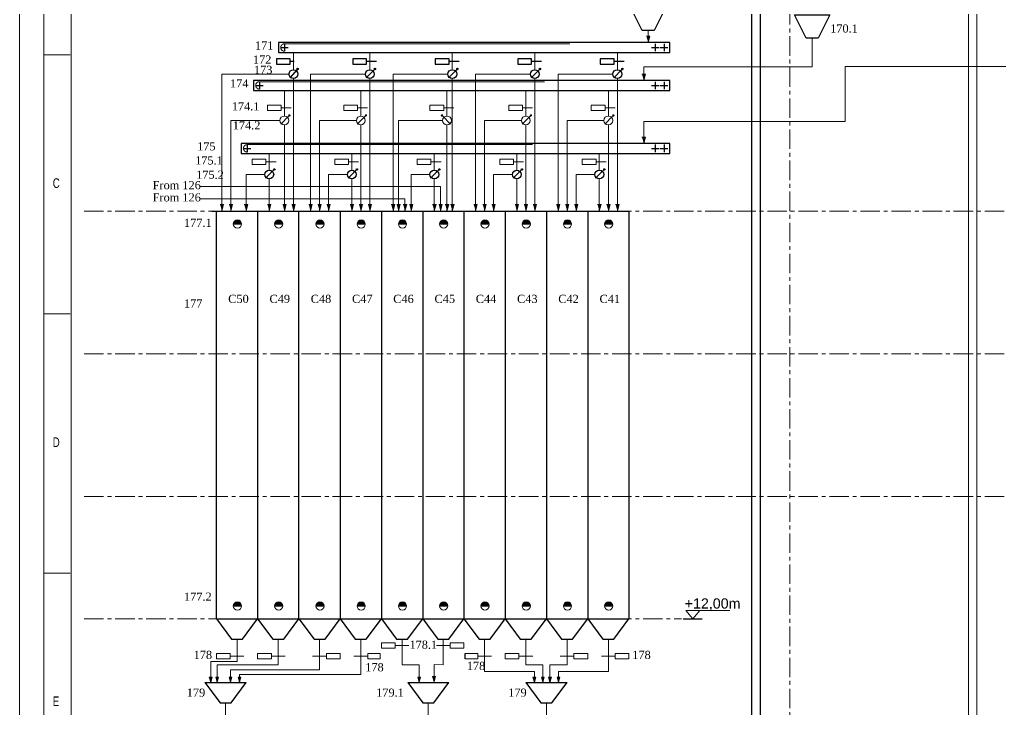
# Model space of a CAD drawing. Header units: millimetres. Extents: x 6561 to 120951, y 30990 to 83596.
# Drawn here: x 6561 to 30630, y 56728 to 73644 of the extents above; entities that cross this region are included whole.
import ezdxf

# ---------------------------------------------------------------- set-up
doc = ezdxf.new("R2010")
doc.units = ezdxf.units.MM
for name, pattern in [('AXES', [50.8, 31.75, -6.35, 6.35, -6.35]), ('CENTER', [10.16, 6.35, -1.27, 1.27, -1.27]), ('DASHED', [15, 7, -8])]:
    doc.linetypes.add(name, pattern=pattern)
for name, color, linetype, lineweight in [('Axe', 1, 'AXES', 9), ('DESSIN', 7, 'Continuous', 25), ('DET', 2, 'DASHED', 20), ('Liaison', 1, 'Continuous', 20), ('Manitension', 5, 'Continuous', 20), ('Niveau', 5, 'Continuous', 20), ('PER', 1, 'Continuous', 20)]:
    doc.layers.add(name, color=color, linetype=linetype, lineweight=lineweight)
doc.layers.add('COTAS', color=4, linetype='Continuous')
doc.styles.add('SLDTEXTSTYLE0', font='TXT', dxfattribs={"width": 0.75})
doc.styles.get("Standard").update_dxf_attribs({"font": 'arial.ttf'})

# ---------------------------------------------------------------- blocks, each defined once
blk = doc.blocks.new('Diagramme')
at = {"color": 1, "linetype": 'Continuous', "lineweight": 18}
for p, q in [((-131031, 0), (-131031, 60259)), ((-129578, 1456), (-129578, 58804))]:
    blk.add_line(p, q, dxfattribs=at)
at = {"linetype": 'Continuous', "lineweight": 18}
blk.add_line((-130346, 692), (-130346, 59582), dxfattribs=at)
at = {"color": 5, "linetype": 'Continuous', "lineweight": 15}
for p, q in [((-130341, 47871), (-129614, 47871)), ((-129614, 40592), (-130341, 40592)), ((-130341, 33313), (-129614, 33313))]:
    blk.add_line(p, q, dxfattribs=at)
at = {"color": 5, "linetype": 'Continuous', "lineweight": 15, "char_height": 270, "attachment_point": 1, "style": 'SLDTEXTSTYLE0'}
for s, insert in [('C', (-130099, 44402)), ('D', (-130099, 37123)), ('E', (-130099, 29844))]:
    blk.add_mtext(s, dxfattribs=dict(at, insert=insert))

msp = doc.modelspace()

# ---------------------------------------------------------------- hatches: boundary and pattern name
at = {"layer": 'Liaison', "linetype": 'Continuous'}
h = msp.add_hatch(color=256, dxfattribs=at)
h.paths.add_polyline_path([(21986, 73238), (22028, 73238), (21986, 73082)])
h.paths.add_polyline_path([(21944, 73238), (21986, 73238), (21986, 73082)])
h = msp.add_hatch(color=256, dxfattribs=at)
h.paths.add_polyline_path([(21877, 72309), (21919, 72309), (21877, 72152)])
h.paths.add_polyline_path([(21835, 72309), (21877, 72309), (21877, 72152)])
h = msp.add_hatch(color=256, dxfattribs=at)
h.paths.add_polyline_path([(21877, 70765), (21919, 70765), (21877, 70608)])
h.paths.add_polyline_path([(21835, 70765), (21877, 70765), (21877, 70608)])
h = msp.add_hatch(color=5, dxfattribs=at)
h.paths.add_polyline_path([(12118, 69107), (12160, 69107), (12118, 68950)])
h.paths.add_polyline_path([(12076, 69107), (12118, 69107), (12118, 68950)])
h = msp.add_hatch(color=5, dxfattribs=at)
h.paths.add_polyline_path([(12688, 69107), (12730, 69107), (12688, 68950)])
h.paths.add_polyline_path([(12646, 69107), (12688, 69107), (12688, 68950)])
h = msp.add_hatch(color=5, dxfattribs=at)
h.paths.add_polyline_path([(14143, 69107), (14185, 69107), (14143, 68950)])
h.paths.add_polyline_path([(14101, 69107), (14143, 69107), (14143, 68950)])
h = msp.add_hatch(color=5, dxfattribs=at)
h.paths.add_polyline_path([(14713, 69107), (14755, 69107), (14713, 68950)])
h.paths.add_polyline_path([(14671, 69107), (14713, 69107), (14713, 68950)])
h = msp.add_hatch(color=256, dxfattribs=at)
h.paths.add_polyline_path([(16018, 69107), (16060, 69107), (16018, 68950)])
h.paths.add_polyline_path([(15976, 69107), (16018, 69107), (16018, 68950)])
h = msp.add_hatch(color=256, dxfattribs=at)
h.paths.add_polyline_path([(16888, 69107), (16930, 69107), (16888, 68950)])
h.paths.add_polyline_path([(16846, 69107), (16888, 69107), (16888, 68950)])
h = msp.add_hatch(color=256, dxfattribs=at)
h.paths.add_polyline_path([(16732, 57531), (16767, 57531), (16732, 57400)])
h.paths.add_polyline_path([(16732, 57400), (16697, 57531), (16732, 57531)])
h = msp.add_hatch(color=256, dxfattribs=at)
h.paths.add_polyline_path([(11250, 57519), (11215, 57519), (11250, 57389)])
h.paths.add_polyline_path([(11250, 57389), (11285, 57519), (11250, 57519)])
h = msp.add_hatch(color=256, dxfattribs=at)
h.paths.add_polyline_path([(11411, 57519), (11376, 57519), (11411, 57389)])
h.paths.add_polyline_path([(11411, 57389), (11446, 57519), (11411, 57519)])
h = msp.add_hatch(color=256, dxfattribs=at)
h.paths.add_polyline_path([(11735, 57519), (11770, 57519), (11735, 57389)])
h.paths.add_polyline_path([(11735, 57389), (11701, 57519), (11735, 57519)])
h = msp.add_hatch(color=256, dxfattribs=at)
h.paths.add_polyline_path([(11956, 57519), (11991, 57519), (11956, 57389)])
h.paths.add_polyline_path([(11956, 57389), (11921, 57519), (11956, 57519)])
h = msp.add_hatch(color=256, dxfattribs=at)
h.paths.add_polyline_path([(16366, 57519), (16331, 57519), (16366, 57389)])
h.paths.add_polyline_path([(16366, 57389), (16401, 57519), (16366, 57519)])
h = msp.add_hatch(color=256, dxfattribs=at)
h.paths.add_polyline_path([(19194, 57519), (19159, 57519), (19194, 57389)])
h.paths.add_polyline_path([(19194, 57389), (19229, 57519), (19194, 57519)])
h = msp.add_hatch(color=256, dxfattribs=at)
h.paths.add_polyline_path([(19404, 57519), (19369, 57519), (19404, 57389)])
h.paths.add_polyline_path([(19404, 57389), (19438, 57519), (19404, 57519)])
h = msp.add_hatch(color=256, dxfattribs=at)
h.paths.add_polyline_path([(19577, 57519), (19612, 57519), (19577, 57389)])
h.paths.add_polyline_path([(19577, 57389), (19542, 57519), (19577, 57519)])
h = msp.add_hatch(color=256, dxfattribs=at)
h.paths.add_polyline_path([(19787, 57519), (19822, 57519), (19787, 57389)])
h.paths.add_polyline_path([(19787, 57389), (19752, 57519), (19787, 57519)])
at = {"layer": 'Niveau', "linetype": 'Continuous'}
h = msp.add_hatch(color=256, dxfattribs=at)
h.paths.add_polyline_path([(12007, 68645), (11806, 68645, 0.033445), (11805, 68631), (12008, 68631, 0.033445)])
h.paths.add_polyline_path([(12004, 68658), (11809, 68658, 0.034067), (11806, 68645), (12007, 68645, 0.034067)])
h.paths.add_polyline_path([(11999, 68672), (11814, 68672, 0.035407), (11809, 68658), (12004, 68658, 0.035407)])
h.paths.add_polyline_path([(11992, 68685), (11821, 68685, 0.037777), (11814, 68672), (11999, 68672, 0.037777)])
h.paths.add_polyline_path([(11982, 68699), (11831, 68699, 0.041823), (11821, 68685), (11992, 68685, 0.041823)])
h.paths.add_polyline_path([(11967, 68712), (11846, 68712, 0.049433), (11831, 68699), (11982, 68699, 0.049433)])
h.paths.add_polyline_path([(11943, 68726), (11870, 68726, 0.069209), (11846, 68712), (11967, 68712, 0.069209)])
h.paths.add_polyline_path([(11907, 68732, 0.092025), (11870, 68726), (11943, 68726, 0.092025)])
h = msp.add_hatch(color=256, dxfattribs=at)
h.paths.add_polyline_path([(13019, 68645), (12819, 68645, 0.033445), (12818, 68631), (13020, 68631, 0.033445)])
h.paths.add_polyline_path([(13017, 68658), (12821, 68658, 0.034067), (12819, 68645), (13019, 68645, 0.034067)])
h.paths.add_polyline_path([(13012, 68672), (12826, 68672, 0.035407), (12821, 68658), (13017, 68658, 0.035407)])
h.paths.add_polyline_path([(13005, 68685), (12833, 68685, 0.037777), (12826, 68672), (13012, 68672, 0.037777)])
h.paths.add_polyline_path([(12994, 68699), (12844, 68699, 0.041823), (12833, 68685), (13005, 68685, 0.041823)])
h.paths.add_polyline_path([(12980, 68712), (12858, 68712, 0.049433), (12844, 68699), (12994, 68699, 0.049433)])
h.paths.add_polyline_path([(12955, 68726), (12883, 68726, 0.069209), (12858, 68712), (12980, 68712, 0.069209)])
h.paths.add_polyline_path([(12919, 68732, 0.092025), (12883, 68726), (12955, 68726, 0.092025)])
h = msp.add_hatch(color=256, dxfattribs=at)
h.paths.add_polyline_path([(14032, 68645), (13831, 68645, 0.033445), (13830, 68631), (14033, 68631, 0.033445)])
h.paths.add_polyline_path([(14029, 68658), (13834, 68658, 0.034067), (13831, 68645), (14032, 68645, 0.034067)])
h.paths.add_polyline_path([(14024, 68672), (13839, 68672, 0.035407), (13834, 68658), (14029, 68658, 0.035407)])
h.paths.add_polyline_path([(14017, 68685), (13846, 68685, 0.037777), (13839, 68672), (14024, 68672, 0.037777)])
h.paths.add_polyline_path([(14007, 68699), (13856, 68699, 0.041823), (13846, 68685), (14017, 68685, 0.041823)])
h.paths.add_polyline_path([(13992, 68712), (13871, 68712, 0.049433), (13856, 68699), (14007, 68699, 0.049433)])
h.paths.add_polyline_path([(13968, 68726), (13895, 68726, 0.069209), (13871, 68712), (13992, 68712, 0.069209)])
h.paths.add_polyline_path([(13932, 68732, 0.092025), (13895, 68726), (13968, 68726, 0.092025)])
h = msp.add_hatch(color=256, dxfattribs=at)
h.paths.add_polyline_path([(15044, 68645), (14844, 68645, 0.033445), (14843, 68631), (15045, 68631, 0.033445)])
h.paths.add_polyline_path([(15042, 68658), (14846, 68658, 0.034067), (14844, 68645), (15044, 68645, 0.034067)])
h.paths.add_polyline_path([(15037, 68672), (14851, 68672, 0.035407), (14846, 68658), (15042, 68658, 0.035407)])
h.paths.add_polyline_path([(15030, 68685), (14858, 68685, 0.037777), (14851, 68672), (15037, 68672, 0.037777)])
h.paths.add_polyline_path([(15019, 68699), (14869, 68699, 0.041823), (14858, 68685), (15030, 68685, 0.041823)])
h.paths.add_polyline_path([(15005, 68712), (14883, 68712, 0.049433), (14869, 68699), (15019, 68699, 0.049433)])
h.paths.add_polyline_path([(14980, 68726), (14908, 68726, 0.069209), (14883, 68712), (15005, 68712, 0.069209)])
h.paths.add_polyline_path([(14944, 68732, 0.092025), (14908, 68726), (14980, 68726, 0.092025)])
h = msp.add_hatch(color=256, dxfattribs=at)
h.paths.add_polyline_path([(16057, 68645), (15856, 68645, 0.033445), (15855, 68631), (16058, 68631, 0.033445)])
h.paths.add_polyline_path([(16054, 68658), (15859, 68658, 0.034067), (15856, 68645), (16057, 68645, 0.034067)])
h.paths.add_polyline_path([(16049, 68672), (15864, 68672, 0.035407), (15859, 68658), (16054, 68658, 0.035407)])
h.paths.add_polyline_path([(16042, 68685), (15871, 68685, 0.037777), (15864, 68672), (16049, 68672, 0.037777)])
h.paths.add_polyline_path([(16032, 68699), (15881, 68699, 0.041823), (15871, 68685), (16042, 68685, 0.041823)])
h.paths.add_polyline_path([(16017, 68712), (15896, 68712, 0.049433), (15881, 68699), (16032, 68699, 0.049433)])
h.paths.add_polyline_path([(15993, 68726), (15920, 68726, 0.069209), (15896, 68712), (16017, 68712, 0.069209)])
h.paths.add_polyline_path([(15957, 68732, 0.092025), (15920, 68726), (15993, 68726, 0.092025)])
h = msp.add_hatch(color=256, dxfattribs=at)
h.paths.add_polyline_path([(17069, 68645), (16869, 68645, 0.033445), (16868, 68631), (17070, 68631, 0.033445)])
h.paths.add_polyline_path([(17067, 68658), (16871, 68658, 0.034067), (16869, 68645), (17069, 68645, 0.034067)])
h.paths.add_polyline_path([(17062, 68672), (16876, 68672, 0.035407), (16871, 68658), (17067, 68658, 0.035407)])
h.paths.add_polyline_path([(17055, 68685), (16883, 68685, 0.037777), (16876, 68672), (17062, 68672, 0.037777)])
h.paths.add_polyline_path([(17044, 68699), (16894, 68699, 0.041823), (16883, 68685), (17055, 68685, 0.041823)])
h.paths.add_polyline_path([(17030, 68712), (16908, 68712, 0.049433), (16894, 68699), (17044, 68699, 0.049433)])
h.paths.add_polyline_path([(17005, 68726), (16933, 68726, 0.069209), (16908, 68712), (17030, 68712, 0.069209)])
h.paths.add_polyline_path([(16969, 68732, 0.092025), (16933, 68726), (17005, 68726, 0.092025)])
h = msp.add_hatch(color=256, dxfattribs=at)
h.paths.add_polyline_path([(18082, 68645), (17881, 68645, 0.033445), (17880, 68631), (18083, 68631, 0.033445)])
h.paths.add_polyline_path([(18079, 68658), (17884, 68658, 0.034067), (17881, 68645), (18082, 68645, 0.034067)])
h.paths.add_polyline_path([(18074, 68672), (17889, 68672, 0.035407), (17884, 68658), (18079, 68658, 0.035407)])
h.paths.add_polyline_path([(18067, 68685), (17896, 68685, 0.037777), (17889, 68672), (18074, 68672, 0.037777)])
h.paths.add_polyline_path([(18057, 68699), (17906, 68699, 0.041823), (17896, 68685), (18067, 68685, 0.041823)])
h.paths.add_polyline_path([(18042, 68712), (17921, 68712, 0.049433), (17906, 68699), (18057, 68699, 0.049433)])
h.paths.add_polyline_path([(18018, 68726), (17945, 68726, 0.069209), (17921, 68712), (18042, 68712, 0.069209)])
h.paths.add_polyline_path([(17982, 68732, 0.092025), (17945, 68726), (18018, 68726, 0.092025)])
h = msp.add_hatch(color=256, dxfattribs=at)
h.paths.add_polyline_path([(19094, 68645), (18894, 68645, 0.033445), (18893, 68631), (19095, 68631, 0.033445)])
h.paths.add_polyline_path([(19092, 68658), (18896, 68658, 0.034067), (18894, 68645), (19094, 68645, 0.034067)])
h.paths.add_polyline_path([(19087, 68672), (18901, 68672, 0.035407), (18896, 68658), (19092, 68658, 0.035407)])
h.paths.add_polyline_path([(19080, 68685), (18908, 68685, 0.037777), (18901, 68672), (19087, 68672, 0.037777)])
h.paths.add_polyline_path([(19069, 68699), (18919, 68699, 0.041823), (18908, 68685), (19080, 68685, 0.041823)])
h.paths.add_polyline_path([(19055, 68712), (18933, 68712, 0.049433), (18919, 68699), (19069, 68699, 0.049433)])
h.paths.add_polyline_path([(19030, 68726), (18958, 68726, 0.069209), (18933, 68712), (19055, 68712, 0.069209)])
h.paths.add_polyline_path([(18994, 68732, 0.092025), (18958, 68726), (19030, 68726, 0.092025)])
h = msp.add_hatch(color=256, dxfattribs=at)
h.paths.add_polyline_path([(20107, 68645), (19906, 68645, 0.033445), (19905, 68631), (20108, 68631, 0.033445)])
h.paths.add_polyline_path([(20104, 68658), (19909, 68658, 0.034067), (19906, 68645), (20107, 68645, 0.034067)])
h.paths.add_polyline_path([(20099, 68672), (19914, 68672, 0.035407), (19909, 68658), (20104, 68658, 0.035407)])
h.paths.add_polyline_path([(20092, 68685), (19921, 68685, 0.037777), (19914, 68672), (20099, 68672, 0.037777)])
h.paths.add_polyline_path([(20082, 68699), (19931, 68699, 0.041823), (19921, 68685), (20092, 68685, 0.041823)])
h.paths.add_polyline_path([(20067, 68712), (19946, 68712, 0.049433), (19931, 68699), (20082, 68699, 0.049433)])
h.paths.add_polyline_path([(20043, 68726), (19970, 68726, 0.069209), (19946, 68712), (20067, 68712, 0.069209)])
h.paths.add_polyline_path([(20007, 68732, 0.092025), (19970, 68726), (20043, 68726, 0.092025)])
h = msp.add_hatch(color=256, dxfattribs=at)
h.paths.add_polyline_path([(21119, 68645), (20919, 68645, 0.033445), (20918, 68631), (21120, 68631, 0.033445)])
h.paths.add_polyline_path([(21117, 68658), (20921, 68658, 0.034067), (20919, 68645), (21119, 68645, 0.034067)])
h.paths.add_polyline_path([(21112, 68672), (20926, 68672, 0.035407), (20921, 68658), (21117, 68658, 0.035407)])
h.paths.add_polyline_path([(21105, 68685), (20933, 68685, 0.037777), (20926, 68672), (21112, 68672, 0.037777)])
h.paths.add_polyline_path([(21094, 68699), (20944, 68699, 0.041823), (20933, 68685), (21105, 68685, 0.041823)])
h.paths.add_polyline_path([(21080, 68712), (20958, 68712, 0.049433), (20944, 68699), (21094, 68699, 0.049433)])
h.paths.add_polyline_path([(21055, 68726), (20983, 68726, 0.069209), (20958, 68712), (21080, 68712, 0.069209)])
h.paths.add_polyline_path([(21019, 68732, 0.092025), (20983, 68726), (21055, 68726, 0.092025)])
h = msp.add_hatch(color=256, dxfattribs=at)
h.paths.add_polyline_path([(12007, 59276), (11806, 59276, 0.033445), (11805, 59263), (12008, 59263, 0.033445)])
h.paths.add_polyline_path([(12004, 59290), (11809, 59290, 0.034067), (11806, 59276), (12007, 59276, 0.034067)])
h.paths.add_polyline_path([(11999, 59303), (11814, 59303, 0.035407), (11809, 59290), (12004, 59290, 0.035407)])
h.paths.add_polyline_path([(11992, 59317), (11821, 59317, 0.037777), (11814, 59303), (11999, 59303, 0.037777)])
h.paths.add_polyline_path([(11982, 59330), (11831, 59330, 0.041823), (11821, 59317), (11992, 59317, 0.041823)])
h.paths.add_polyline_path([(11967, 59344), (11846, 59344, 0.049433), (11831, 59330), (11982, 59330, 0.049433)])
h.paths.add_polyline_path([(11943, 59357), (11870, 59357, 0.069209), (11846, 59344), (11967, 59344, 0.069209)])
h.paths.add_polyline_path([(11907, 59364, 0.092025), (11870, 59357), (11943, 59357, 0.092025)])
h = msp.add_hatch(color=256, dxfattribs=at)
h.paths.add_polyline_path([(13019, 59276), (12819, 59276, 0.033445), (12818, 59263), (13020, 59263, 0.033445)])
h.paths.add_polyline_path([(13017, 59290), (12821, 59290, 0.034067), (12819, 59276), (13019, 59276, 0.034067)])
h.paths.add_polyline_path([(13012, 59303), (12826, 59303, 0.035407), (12821, 59290), (13017, 59290, 0.035407)])
h.paths.add_polyline_path([(13005, 59317), (12833, 59317, 0.037777), (12826, 59303), (13012, 59303, 0.037777)])
h.paths.add_polyline_path([(12994, 59330), (12844, 59330, 0.041823), (12833, 59317), (13005, 59317, 0.041823)])
h.paths.add_polyline_path([(12980, 59344), (12858, 59344, 0.049433), (12844, 59330), (12994, 59330, 0.049433)])
h.paths.add_polyline_path([(12955, 59357), (12883, 59357, 0.069209), (12858, 59344), (12980, 59344, 0.069209)])
h.paths.add_polyline_path([(12919, 59364, 0.092025), (12883, 59357), (12955, 59357, 0.092025)])
h = msp.add_hatch(color=256, dxfattribs=at)
h.paths.add_polyline_path([(14032, 59276), (13831, 59276, 0.033445), (13830, 59263), (14033, 59263, 0.033445)])
h.paths.add_polyline_path([(14029, 59290), (13834, 59290, 0.034067), (13831, 59276), (14032, 59276, 0.034067)])
h.paths.add_polyline_path([(14024, 59303), (13839, 59303, 0.035407), (13834, 59290), (14029, 59290, 0.035407)])
h.paths.add_polyline_path([(14017, 59317), (13846, 59317, 0.037777), (13839, 59303), (14024, 59303, 0.037777)])
h.paths.add_polyline_path([(14007, 59330), (13856, 59330, 0.041823), (13846, 59317), (14017, 59317, 0.041823)])
h.paths.add_polyline_path([(13992, 59344), (13871, 59344, 0.049433), (13856, 59330), (14007, 59330, 0.049433)])
h.paths.add_polyline_path([(13968, 59357), (13895, 59357, 0.069209), (13871, 59344), (13992, 59344, 0.069209)])
h.paths.add_polyline_path([(13932, 59364, 0.092025), (13895, 59357), (13968, 59357, 0.092025)])
h = msp.add_hatch(color=256, dxfattribs=at)
h.paths.add_polyline_path([(15044, 59276), (14844, 59276, 0.033445), (14843, 59263), (15045, 59263, 0.033445)])
h.paths.add_polyline_path([(15042, 59290), (14846, 59290, 0.034067), (14844, 59276), (15044, 59276, 0.034067)])
h.paths.add_polyline_path([(15037, 59303), (14851, 59303, 0.035407), (14846, 59290), (15042, 59290, 0.035407)])
h.paths.add_polyline_path([(15030, 59317), (14858, 59317, 0.037777), (14851, 59303), (15037, 59303, 0.037777)])
h.paths.add_polyline_path([(15019, 59330), (14869, 59330, 0.041823), (14858, 59317), (15030, 59317, 0.041823)])
h.paths.add_polyline_path([(15005, 59344), (14883, 59344, 0.049433), (14869, 59330), (15019, 59330, 0.049433)])
h.paths.add_polyline_path([(14980, 59357), (14908, 59357, 0.069209), (14883, 59344), (15005, 59344, 0.069209)])
h.paths.add_polyline_path([(14944, 59364, 0.092025), (14908, 59357), (14980, 59357, 0.092025)])
h = msp.add_hatch(color=256, dxfattribs=at)
h.paths.add_polyline_path([(16057, 59276), (15856, 59276, 0.033445), (15855, 59263), (16058, 59263, 0.033445)])
h.paths.add_polyline_path([(16054, 59290), (15859, 59290, 0.034067), (15856, 59276), (16057, 59276, 0.034067)])
h.paths.add_polyline_path([(16049, 59303), (15864, 59303, 0.035407), (15859, 59290), (16054, 59290, 0.035407)])
h.paths.add_polyline_path([(16042, 59317), (15871, 59317, 0.037777), (15864, 59303), (16049, 59303, 0.037777)])
h.paths.add_polyline_path([(16032, 59330), (15881, 59330, 0.041823), (15871, 59317), (16042, 59317, 0.041823)])
h.paths.add_polyline_path([(16017, 59344), (15896, 59344, 0.049433), (15881, 59330), (16032, 59330, 0.049433)])
h.paths.add_polyline_path([(15993, 59357), (15920, 59357, 0.069209), (15896, 59344), (16017, 59344, 0.069209)])
h.paths.add_polyline_path([(15957, 59364, 0.092025), (15920, 59357), (15993, 59357, 0.092025)])
h = msp.add_hatch(color=256, dxfattribs=at)
h.paths.add_polyline_path([(17069, 59276), (16869, 59276, 0.033445), (16868, 59263), (17070, 59263, 0.033445)])
h.paths.add_polyline_path([(17067, 59290), (16871, 59290, 0.034067), (16869, 59276), (17069, 59276, 0.034067)])
h.paths.add_polyline_path([(17062, 59303), (16876, 59303, 0.035407), (16871, 59290), (17067, 59290, 0.035407)])
h.paths.add_polyline_path([(17055, 59317), (16883, 59317, 0.037777), (16876, 59303), (17062, 59303, 0.037777)])
h.paths.add_polyline_path([(17044, 59330), (16894, 59330, 0.041823), (16883, 59317), (17055, 59317, 0.041823)])
h.paths.add_polyline_path([(17030, 59344), (16908, 59344, 0.049433), (16894, 59330), (17044, 59330, 0.049433)])
h.paths.add_polyline_path([(17005, 59357), (16933, 59357, 0.069209), (16908, 59344), (17030, 59344, 0.069209)])
h.paths.add_polyline_path([(16969, 59364, 0.092025), (16933, 59357), (17005, 59357, 0.092025)])
h = msp.add_hatch(color=256, dxfattribs=at)
h.paths.add_polyline_path([(18082, 59276), (17881, 59276, 0.033445), (17880, 59263), (18083, 59263, 0.033445)])
h.paths.add_polyline_path([(18079, 59290), (17884, 59290, 0.034067), (17881, 59276), (18082, 59276, 0.034067)])
h.paths.add_polyline_path([(18074, 59303), (17889, 59303, 0.035407), (17884, 59290), (18079, 59290, 0.035407)])
h.paths.add_polyline_path([(18067, 59317), (17896, 59317, 0.037777), (17889, 59303), (18074, 59303, 0.037777)])
h.paths.add_polyline_path([(18057, 59330), (17906, 59330, 0.041823), (17896, 59317), (18067, 59317, 0.041823)])
h.paths.add_polyline_path([(18042, 59344), (17921, 59344, 0.049433), (17906, 59330), (18057, 59330, 0.049433)])
h.paths.add_polyline_path([(18018, 59357), (17945, 59357, 0.069209), (17921, 59344), (18042, 59344, 0.069209)])
h.paths.add_polyline_path([(17982, 59364, 0.092025), (17945, 59357), (18018, 59357, 0.092025)])
h = msp.add_hatch(color=256, dxfattribs=at)
h.paths.add_polyline_path([(19094, 59276), (18894, 59276, 0.033445), (18893, 59263), (19095, 59263, 0.033445)])
h.paths.add_polyline_path([(19092, 59290), (18896, 59290, 0.034067), (18894, 59276), (19094, 59276, 0.034067)])
h.paths.add_polyline_path([(19087, 59303), (18901, 59303, 0.035407), (18896, 59290), (19092, 59290, 0.035407)])
h.paths.add_polyline_path([(19080, 59317), (18908, 59317, 0.037777), (18901, 59303), (19087, 59303, 0.037777)])
h.paths.add_polyline_path([(19069, 59330), (18919, 59330, 0.041823), (18908, 59317), (19080, 59317, 0.041823)])
h.paths.add_polyline_path([(19055, 59344), (18933, 59344, 0.049433), (18919, 59330), (19069, 59330, 0.049433)])
h.paths.add_polyline_path([(19030, 59357), (18958, 59357, 0.069209), (18933, 59344), (19055, 59344, 0.069209)])
h.paths.add_polyline_path([(18994, 59364, 0.092025), (18958, 59357), (19030, 59357, 0.092025)])
h = msp.add_hatch(color=256, dxfattribs=at)
h.paths.add_polyline_path([(20107, 59276), (19906, 59276, 0.033445), (19905, 59263), (20108, 59263, 0.033445)])
h.paths.add_polyline_path([(20104, 59290), (19909, 59290, 0.034067), (19906, 59276), (20107, 59276, 0.034067)])
h.paths.add_polyline_path([(20099, 59303), (19914, 59303, 0.035407), (19909, 59290), (20104, 59290, 0.035407)])
h.paths.add_polyline_path([(20092, 59317), (19921, 59317, 0.037777), (19914, 59303), (20099, 59303, 0.037777)])
h.paths.add_polyline_path([(20082, 59330), (19931, 59330, 0.041823), (19921, 59317), (20092, 59317, 0.041823)])
h.paths.add_polyline_path([(20067, 59344), (19946, 59344, 0.049433), (19931, 59330), (20082, 59330, 0.049433)])
h.paths.add_polyline_path([(20043, 59357), (19970, 59357, 0.069209), (19946, 59344), (20067, 59344, 0.069209)])
h.paths.add_polyline_path([(20007, 59364, 0.092025), (19970, 59357), (20043, 59357, 0.092025)])
h = msp.add_hatch(color=256, dxfattribs=at)
h.paths.add_polyline_path([(21119, 59276), (20919, 59276, 0.033445), (20918, 59263), (21120, 59263, 0.033445)])
h.paths.add_polyline_path([(21117, 59290), (20921, 59290, 0.034067), (20919, 59276), (21119, 59276, 0.034067)])
h.paths.add_polyline_path([(21112, 59303), (20926, 59303, 0.035407), (20921, 59290), (21117, 59290, 0.035407)])
h.paths.add_polyline_path([(21105, 59317), (20933, 59317, 0.037777), (20926, 59303), (21112, 59303, 0.037777)])
h.paths.add_polyline_path([(21094, 59330), (20944, 59330, 0.041823), (20933, 59317), (21105, 59317, 0.041823)])
h.paths.add_polyline_path([(21080, 59344), (20958, 59344, 0.049433), (20944, 59330), (21094, 59330, 0.049433)])
h.paths.add_polyline_path([(21055, 59357), (20983, 59357, 0.069209), (20958, 59344), (21080, 59344, 0.069209)])
h.paths.add_polyline_path([(21019, 59364, 0.092025), (20983, 59357), (21055, 59357, 0.092025)])
at = {"layer": 'PER'}
h = msp.add_hatch(color=4, dxfattribs=at)
h.paths.add_polyline_path([(11525, 69107), (11567, 69107), (11525, 68950)])
h.paths.add_polyline_path([(11483, 69107), (11525, 69107), (11525, 68950)])
h = msp.add_hatch(color=32, dxfattribs=at)
h.paths.add_polyline_path([(11747, 69107), (11788, 69107), (11747, 68950)])
h.paths.add_polyline_path([(11705, 69107), (11747, 69107), (11747, 68950)])
h = msp.add_hatch(color=32, dxfattribs=at)
h.paths.add_polyline_path([(13059, 69107), (13101, 69107), (13059, 68950)])
h.paths.add_polyline_path([(13017, 69107), (13059, 69107), (13059, 68950)])
h = msp.add_hatch(color=4, dxfattribs=at)
h.paths.add_polyline_path([(13280, 69107), (13322, 69107), (13280, 68950)])
h.paths.add_polyline_path([(13238, 69107), (13280, 69107), (13280, 68950)])
h = msp.add_hatch(color=4, dxfattribs=at)
h.paths.add_polyline_path([(13700, 69107), (13742, 69107), (13700, 68950)])
h.paths.add_polyline_path([(13658, 69107), (13700, 69107), (13700, 68950)])
h = msp.add_hatch(color=32, dxfattribs=at)
h.paths.add_polyline_path([(13922, 69107), (13963, 69107), (13922, 68950)])
h.paths.add_polyline_path([(13880, 69107), (13922, 69107), (13922, 68950)])
h = msp.add_hatch(color=32, dxfattribs=at)
h.paths.add_polyline_path([(14934, 69107), (14976, 69107), (14934, 68950)])
h.paths.add_polyline_path([(14892, 69107), (14934, 69107), (14934, 68950)])
h = msp.add_hatch(color=4, dxfattribs=at)
h.paths.add_polyline_path([(15155, 69107), (15197, 69107), (15155, 68950)])
h.paths.add_polyline_path([(15113, 69107), (15155, 69107), (15155, 68950)])
h = msp.add_hatch(color=4, dxfattribs=at)
h.paths.add_polyline_path([(15725, 69107), (15767, 69107), (15725, 68950)])
h.paths.add_polyline_path([(15683, 69107), (15725, 69107), (15725, 68950)])
h = msp.add_hatch(color=32, dxfattribs=at)
h.paths.add_polyline_path([(15857, 69107), (15898, 69107), (15857, 68950)])
h.paths.add_polyline_path([(15815, 69107), (15857, 69107), (15857, 68950)])
h = msp.add_hatch(color=5, dxfattribs=at)
h.paths.add_polyline_path([(16168, 69107), (16210, 69107), (16168, 68950)])
h.paths.add_polyline_path([(16126, 69107), (16168, 69107), (16168, 68950)])
h = msp.add_hatch(color=5, dxfattribs=at)
h.paths.add_polyline_path([(16738, 69107), (16780, 69107), (16738, 68950)])
h.paths.add_polyline_path([(16696, 69107), (16738, 69107), (16738, 68950)])
h = msp.add_hatch(color=32, dxfattribs=at)
h.paths.add_polyline_path([(17049, 69107), (17091, 69107), (17049, 68950)])
h.paths.add_polyline_path([(17007, 69107), (17049, 69107), (17049, 68950)])
h = msp.add_hatch(color=4, dxfattribs=at)
h.paths.add_polyline_path([(17180, 69107), (17222, 69107), (17180, 68950)])
h.paths.add_polyline_path([(17138, 69107), (17180, 69107), (17180, 68950)])
h = msp.add_hatch(color=4, dxfattribs=at)
h.paths.add_polyline_path([(17750, 69107), (17792, 69107), (17750, 68950)])
h.paths.add_polyline_path([(17708, 69107), (17750, 69107), (17750, 68950)])
h = msp.add_hatch(color=32, dxfattribs=at)
h.paths.add_polyline_path([(17972, 69107), (18013, 69107), (17972, 68950)])
h.paths.add_polyline_path([(17930, 69107), (17972, 69107), (17972, 68950)])
h = msp.add_hatch(color=5, dxfattribs=at)
h.paths.add_polyline_path([(18193, 69107), (18235, 69107), (18193, 68950)])
h.paths.add_polyline_path([(18151, 69107), (18193, 69107), (18193, 68950)])
h = msp.add_hatch(color=5, dxfattribs=at)
h.paths.add_polyline_path([(18193, 69107), (18235, 69107), (18193, 68950)])
h.paths.add_polyline_path([(18151, 69107), (18193, 69107), (18193, 68950)])
h = msp.add_hatch(color=5, dxfattribs=at)
h.paths.add_polyline_path([(18763, 69107), (18805, 69107), (18763, 68950)])
h.paths.add_polyline_path([(18721, 69107), (18763, 69107), (18763, 68950)])
h = msp.add_hatch(color=5, dxfattribs=at)
h.paths.add_polyline_path([(18763, 69107), (18805, 69107), (18763, 68950)])
h.paths.add_polyline_path([(18721, 69107), (18763, 69107), (18763, 68950)])
h = msp.add_hatch(color=32, dxfattribs=at)
h.paths.add_polyline_path([(18984, 69107), (19026, 69107), (18984, 68950)])
h.paths.add_polyline_path([(18942, 69107), (18984, 69107), (18984, 68950)])
h = msp.add_hatch(color=4, dxfattribs=at)
h.paths.add_polyline_path([(19205, 69107), (19247, 69107), (19205, 68950)])
h.paths.add_polyline_path([(19163, 69107), (19205, 69107), (19205, 68950)])
h = msp.add_hatch(color=4, dxfattribs=at)
h.paths.add_polyline_path([(19775, 69107), (19817, 69107), (19775, 68950)])
h.paths.add_polyline_path([(19733, 69107), (19775, 69107), (19775, 68950)])
h = msp.add_hatch(color=32, dxfattribs=at)
h.paths.add_polyline_path([(19997, 69107), (20038, 69107), (19997, 68950)])
h.paths.add_polyline_path([(19955, 69107), (19997, 69107), (19997, 68950)])
h = msp.add_hatch(color=5, dxfattribs=at)
h.paths.add_polyline_path([(20218, 69107), (20260, 69107), (20218, 68950)])
h.paths.add_polyline_path([(20176, 69107), (20218, 69107), (20218, 68950)])
h = msp.add_hatch(color=5, dxfattribs=at)
h.paths.add_polyline_path([(20788, 69107), (20830, 69107), (20788, 68950)])
h.paths.add_polyline_path([(20746, 69107), (20788, 69107), (20788, 68950)])
h = msp.add_hatch(color=5, dxfattribs=at)
h.paths.add_polyline_path([(20788, 69107), (20830, 69107), (20788, 68950)])
h.paths.add_polyline_path([(20746, 69107), (20788, 69107), (20788, 68950)])
h = msp.add_hatch(color=32, dxfattribs=at)
h.paths.add_polyline_path([(21009, 69107), (21051, 69107), (21009, 68950)])
h.paths.add_polyline_path([(20967, 69107), (21009, 69107), (21009, 68950)])
h = msp.add_hatch(color=4, dxfattribs=at)
h.paths.add_polyline_path([(21230, 69107), (21272, 69107), (21230, 68950)])
h.paths.add_polyline_path([(21188, 69107), (21230, 69107), (21230, 68950)])

# ---------------------------------------------------------------- linework, layer by layer
at = {"color": 3, "linetype": 'CENTER', "lineweight": 9, "ltscale": 75}
for p, q in [((8147, 68950), (73748, 68950)), ((8147, 65450), (73748, 65450)), ((8147, 61950), (73748, 61950)), ((8147, 58950), (22801, 58950))]:
    msp.add_line(p, q, dxfattribs=at)
for p, q in [((11390, 58950), (12403, 58950)), ((12403, 58950), (13415, 58950)), ((13415, 58950), (14428, 58950)), ((14428, 58950), (15440, 58950)), ((15440, 58950), (16453, 58950)), ((16453, 58950), (17465, 58950)), ((17465, 58950), (18478, 58950)), ((18478, 58950), (19490, 58950)), ((19490, 58950), (20503, 58950)), ((20503, 58950), (21515, 58950)), ((17495, 57964), (17495, 58099)), ((11109, 57389), (12122, 57389)), ((11702, 57389), (12122, 57389)), ((16085, 57389), (17097, 57389)), ((16678, 57389), (17097, 57389)), ((18984, 57389), (19997, 57389)), ((19577, 57389), (19997, 57389))]:
    msp.add_line(p, q)
at = {"color": 6}
msp.add_line((22847, 58950), (23312, 58950), dxfattribs=at)
at = {"color": 4, "linetype": 'CENTER', "lineweight": 9, "ltscale": 75}
msp.add_lwpolyline([(25459, 41517), (25459, 80573)], dxfattribs=at)
msp.add_lwpolyline([(26009, 73759), (26443, 73759), (26159, 73187), (25860, 73187), (25576, 73759), (26009, 73759)])
at = {"layer": 'Axe', "color": 6, "ltscale": 10000}
for p, q in [((23079, 58950), (22907, 59156)), ((22907, 59156), (23991, 59156)), ((23023, 59156), (23252, 59156)), ((23079, 58950), (23252, 59156))]:
    msp.add_line(p, q, dxfattribs=at)
at = {"layer": 'DESSIN', "color": 252}
for p, q in [((24735, 78950), (24735, 42490)), ((24533, 41950), (24533, 78410)), ((12913, 73082), (12913, 72839)), ((22519, 73082), (12913, 73082)), ((12969, 72960), (13151, 72960)), ((13060, 73051), (13060, 72869)), ((22071, 72960), (22253, 72960)), ((22162, 73051), (22162, 72869)), ((22284, 72960), (22466, 72960)), ((22375, 73051), (22375, 72869)), ((22519, 72839), (22519, 73082)), ((12913, 72839), (22519, 72839)), ((13200, 72686), (12862, 72686)), ((12862, 72686), (12862, 72551)), ((12862, 72551), (13200, 72551)), ((13200, 72619), (13200, 72686)), ((13297, 72619), (13200, 72619)), ((13200, 72551), (13200, 72619)), ((15075, 72686), (14737, 72686)), ((14737, 72686), (14737, 72551)), ((14737, 72551), (15075, 72551)), ((15075, 72619), (15075, 72686)), ((15322, 72619), (15075, 72619)), ((15075, 72551), (15075, 72619)), ((17100, 72686), (16762, 72686)), ((16762, 72686), (16762, 72551)), ((16762, 72551), (17100, 72551)), ((17100, 72619), (17100, 72686)), ((17347, 72619), (17100, 72619)), ((17100, 72551), (17100, 72619)), ((19125, 72686), (18787, 72686)), ((18787, 72686), (18787, 72551)), ((18787, 72551), (19125, 72551)), ((19125, 72619), (19125, 72686)), ((19372, 72619), (19125, 72619)), ((19125, 72551), (19125, 72619)), ((21150, 72686), (20812, 72686)), ((20812, 72686), (20812, 72551)), ((20812, 72551), (21150, 72551)), ((21150, 72619), (21150, 72686)), ((21397, 72619), (21150, 72619)), ((21150, 72551), (21150, 72619)), ((13371, 72421), (13190, 72219)), ((15267, 72421), (15065, 72219)), ((17292, 72421), (17090, 72219)), ((19317, 72421), (19115, 72219)), ((21342, 72421), (21140, 72219))]:
    msp.add_line(p, q, dxfattribs=at)
at = {"layer": 'DESSIN', "linetype": 'Continuous'}
for p, q in [((11279, 68950), (12292, 68950)), ((11390, 68950), (12403, 68950)), ((11390, 58950), (11390, 68950)), ((12403, 68950), (13415, 68950)), ((12403, 68950), (12403, 58950)), ((12403, 68950), (12403, 58950)), ((12403, 68950), (12403, 58950)), ((13304, 68950), (14317, 68950)), ((13415, 68950), (14428, 68950)), ((13415, 58950), (13415, 68950)), ((14428, 68950), (15440, 68950)), ((14428, 68950), (14428, 58950)), ((14428, 68950), (14428, 58950)), ((14428, 68950), (14428, 58950)), ((15440, 68950), (16453, 68950)), ((15440, 68950), (15440, 58950)), ((15440, 68950), (15440, 58950)), ((15440, 68950), (15440, 58950)), ((16453, 68950), (17465, 68950)), ((16453, 68950), (16453, 58950)), ((16453, 68950), (16453, 58950)), ((16453, 68950), (16453, 58950)), ((17465, 68950), (18478, 68950)), ((17465, 68950), (17465, 58950)), ((17465, 68950), (17465, 58950)), ((17465, 68950), (17465, 58950)), ((17465, 68950), (18478, 68950)), ((18478, 68950), (19490, 68950)), ((18478, 68950), (18478, 58950)), ((18478, 68950), (18478, 58950)), ((18478, 68950), (18478, 58950)), ((19490, 68950), (20503, 68950)), ((19490, 68950), (19490, 58950)), ((19490, 68950), (19490, 58950)), ((19490, 68950), (19490, 58950)), ((20503, 68950), (21515, 68950)), ((20503, 68950), (20503, 58950)), ((20503, 68950), (20503, 58950)), ((20503, 68950), (20503, 58950)), ((21515, 68950), (21515, 58950)), ((21515, 68950), (21515, 58950)), ((11390, 58950), (11762, 58450)), ((12032, 58450), (12403, 58950)), ((12403, 58950), (12774, 58450)), ((13044, 58450), (13415, 58950)), ((13415, 58950), (13787, 58450)), ((14057, 58450), (14428, 58950)), ((14428, 58950), (14799, 58450)), ((15069, 58450), (15440, 58950)), ((15440, 58950), (15812, 58450)), ((16082, 58450), (16453, 58950)), ((16453, 58950), (16824, 58450)), ((17094, 58450), (17465, 58950)), ((17465, 58950), (17837, 58450)), ((18107, 58450), (18478, 58950)), ((18478, 58950), (18849, 58450)), ((19119, 58450), (19490, 58950)), ((19490, 58950), (19862, 58450)), ((20132, 58450), (20503, 58950)), ((20503, 58950), (20874, 58450)), ((21144, 58450), (21515, 58950)), ((11762, 58450), (12032, 58450)), ((12774, 58450), (13044, 58450)), ((13787, 58450), (14057, 58450)), ((14799, 58450), (15069, 58450)), ((15812, 58450), (16082, 58450)), ((16824, 58450), (17094, 58450)), ((17837, 58450), (18107, 58450)), ((18849, 58450), (19119, 58450)), ((19862, 58450), (20132, 58450)), ((20874, 58450), (21144, 58450)), ((11109, 57389), (11480, 56888)), ((11750, 56888), (12122, 57389)), ((16085, 57389), (16456, 56888)), ((16726, 56888), (17097, 57389)), ((18984, 57389), (19355, 56888)), ((19625, 56888), (19997, 57389)), ((11480, 56888), (11750, 56888)), ((16456, 56888), (16726, 56888)), ((19355, 56888), (19625, 56888))]:
    msp.add_line(p, q, dxfattribs=at)
at = {"layer": 'DESSIN', "color": 252}
msp.add_lwpolyline([(21779, 73950), (22419, 73950), (22135, 73378), (21837, 73378), (21553, 73950), (21779, 73950)], dxfattribs=at)
for centre, radius in [((13384, 72434), 17.3), ((15280, 72434), 17.3), ((17305, 72434), 17.3), ((19330, 72434), 17.3), ((21355, 72434), 17.3), ((13280, 72309), 108), ((15155, 72309), 108), ((17180, 72309), 108), ((19205, 72309), 108), ((21230, 72309), 108)]:
    msp.add_circle(centre, radius, dxfattribs=at)
at = {"layer": 'DET', "ltscale": 1000}
for p, q in [((13060, 73051), (21844, 73051)), ((12446, 72122), (21844, 72122)), ((12146, 70578), (21844, 70578))]:
    msp.add_line(p, q, dxfattribs=at)
for centre in [(13060, 72960), (12446, 72031), (12146, 70487)]:
    msp.add_arc(centre, 91.1, 89.9983, 270.0017, dxfattribs=at)
at = {"layer": 'Liaison', "linetype": 'Continuous'}
for p, q in [((22028, 73238), (21944, 73238)), ((21986, 73082), (22028, 73238)), ((21877, 72488), (21877, 72152)), ((21919, 72309), (21835, 72309)), ((21877, 72152), (21919, 72309)), ((21877, 71147), (21877, 70608)), ((21919, 70765), (21835, 70765)), ((21877, 70608), (21919, 70765)), ((16060, 69107), (15976, 69107)), ((16018, 68950), (16060, 69107)), ((16930, 69107), (16846, 69107)), ((16888, 68950), (16930, 69107)), ((11897, 58450), (11897, 57901)), ((12909, 58450), (12909, 57819)), ((13922, 58450), (13922, 57695)), ((14934, 58450), (14934, 57582)), ((15947, 58450), (15947, 57819)), ((16959, 58450), (16959, 57819)), ((17972, 58450), (17972, 57658)), ((18984, 58450), (18984, 57819)), ((19997, 58450), (19997, 57819)), ((21009, 58450), (21009, 57658)), ((11250, 57901), (11250, 57389)), ((11250, 57901), (11897, 57901)), ((11411, 57819), (12909, 57819)), ((11411, 57819), (11411, 57389)), ((16366, 57819), (15947, 57819)), ((16366, 57819), (16366, 57389)), ((16732, 57831), (16959, 57819)), ((16732, 57831), (16732, 57400)), ((19404, 57819), (18984, 57819)), ((19404, 57819), (19404, 57389)), ((19577, 57819), (19997, 57819)), ((19577, 57819), (19577, 57389)), ((11735, 57695), (13922, 57695)), ((11735, 57695), (11735, 57389)), ((11956, 57582), (11956, 57389)), ((11956, 57582), (14934, 57582)), ((16697, 57531), (16732, 57400)), ((16767, 57531), (16697, 57531)), ((16732, 57400), (16767, 57531)), ((19194, 57658), (17972, 57658)), ((19194, 57658), (19194, 57389)), ((19787, 57658), (19787, 57389)), ((19787, 57658), (21009, 57658)), ((11215, 57519), (11285, 57519)), ((11250, 57389), (11215, 57519)), ((11285, 57519), (11250, 57389)), ((11376, 57519), (11446, 57519)), ((11411, 57389), (11376, 57519)), ((11446, 57519), (11411, 57389)), ((11701, 57519), (11735, 57389)), ((11770, 57519), (11701, 57519)), ((11735, 57389), (11770, 57519)), ((11921, 57519), (11956, 57389)), ((11991, 57519), (11921, 57519)), ((11956, 57389), (11991, 57519)), ((16331, 57519), (16401, 57519)), ((16366, 57389), (16331, 57519)), ((16401, 57519), (16366, 57389)), ((19159, 57519), (19229, 57519)), ((19194, 57389), (19159, 57519)), ((19229, 57519), (19194, 57389)), ((19369, 57519), (19438, 57519)), ((19404, 57389), (19369, 57519)), ((19438, 57519), (19404, 57389)), ((19542, 57519), (19577, 57389)), ((19612, 57519), (19542, 57519)), ((19577, 57389), (19612, 57519)), ((19752, 57519), (19787, 57389)), ((19822, 57519), (19752, 57519)), ((19787, 57389), (19822, 57519))]:
    msp.add_line(p, q, dxfattribs=at)
at = {"layer": 'Liaison', "color": 4, "linetype": 'Continuous'}
msp.add_line((21122, 72309), (19775, 72309), dxfattribs=at)
at = {"layer": 'Liaison', "color": 0, "linetype": 'Continuous'}
for p, q in [((12978, 71548), (12641, 71548)), ((12641, 71548), (12641, 71413)), ((12978, 71481), (12978, 71548)), ((14853, 71548), (14516, 71548)), ((14516, 71548), (14516, 71413)), ((14853, 71481), (14853, 71548)), ((16968, 71548), (16631, 71548)), ((16631, 71548), (16631, 71413)), ((16968, 71481), (16968, 71548)), ((18903, 71548), (18566, 71548)), ((18566, 71548), (18566, 71413)), ((18903, 71481), (18903, 71548)), ((20928, 71548), (20591, 71548)), ((20591, 71548), (20591, 71413)), ((20928, 71481), (20928, 71548)), ((12641, 71413), (12978, 71413)), ((13171, 71284), (12969, 71081)), ((13226, 71481), (12978, 71481)), ((12978, 71413), (12978, 71481)), ((14516, 71413), (14853, 71413)), ((15046, 71284), (14844, 71081)), ((15101, 71481), (14853, 71481)), ((14853, 71413), (14853, 71481)), ((16631, 71413), (16968, 71413)), ((16937, 71284), (17139, 71081)), ((17216, 71481), (16968, 71481)), ((16968, 71413), (16968, 71481)), ((18566, 71413), (18903, 71413)), ((19096, 71284), (18894, 71081)), ((19151, 71481), (18903, 71481)), ((18903, 71413), (18903, 71481)), ((20591, 71413), (20928, 71413)), ((21121, 71284), (20919, 71081)), ((21176, 71481), (20928, 71481)), ((20928, 71413), (20928, 71481)), ((12607, 70223), (12270, 70223)), ((12270, 70223), (12270, 70088)), ((12270, 70088), (12607, 70088)), ((12607, 70155), (12607, 70223)), ((12854, 70155), (12607, 70155)), ((12607, 70088), (12607, 70155)), ((14632, 70223), (14295, 70223)), ((14295, 70223), (14295, 70088)), ((14295, 70088), (14632, 70088)), ((14632, 70155), (14632, 70223)), ((14879, 70155), (14632, 70155)), ((14632, 70088), (14632, 70155)), ((16657, 70223), (16320, 70223)), ((16320, 70223), (16320, 70088)), ((16320, 70088), (16657, 70088)), ((16657, 70155), (16657, 70223)), ((16904, 70155), (16657, 70155)), ((16657, 70088), (16657, 70155)), ((18682, 70223), (18345, 70223)), ((18345, 70223), (18345, 70088)), ((18345, 70088), (18682, 70088)), ((18682, 70155), (18682, 70223)), ((18929, 70155), (18682, 70155)), ((18682, 70088), (18682, 70155)), ((20707, 70223), (20370, 70223)), ((20370, 70223), (20370, 70088)), ((20370, 70088), (20707, 70088)), ((20707, 70155), (20707, 70223)), ((20954, 70155), (20707, 70155)), ((20707, 70088), (20707, 70155)), ((15778, 58363), (15440, 58363)), ((15440, 58363), (15440, 58228)), ((15778, 58296), (15778, 58363)), ((16115, 58296), (15778, 58296)), ((15778, 58228), (15778, 58296)), ((17128, 58296), (16790, 58296)), ((17128, 58296), (17128, 58363)), ((17128, 58363), (17465, 58363)), ((17128, 58228), (17128, 58296)), ((17465, 58363), (17465, 58228)), ((11728, 58099), (11390, 58099)), ((11390, 58099), (11390, 57964)), ((11390, 58099), (11390, 57964)), ((11728, 58032), (11728, 58099)), ((12065, 58032), (11728, 58032)), ((11728, 57964), (11728, 58032)), ((12740, 58099), (12403, 58099)), ((12403, 58099), (12403, 57964)), ((12740, 58032), (12740, 58099)), ((13078, 58032), (12740, 58032)), ((12740, 57964), (12740, 58032)), ((14090, 58032), (13753, 58032)), ((14090, 58032), (14090, 58099)), ((14090, 58099), (14428, 58099)), ((14090, 57964), (14090, 58032)), ((14428, 58099), (14428, 57964)), ((14765, 58032), (15103, 58032)), ((15103, 58032), (15103, 58099)), ((15103, 58099), (15410, 58099)), ((15103, 57964), (15103, 58032)), ((15410, 58099), (15410, 57964)), ((15410, 58099), (15410, 57964)), ((15440, 58228), (15778, 58228)), ((17465, 58228), (17128, 58228)), ((17803, 58099), (17495, 58099)), ((17803, 58032), (17803, 58099)), ((18140, 58032), (17803, 58032)), ((17803, 57964), (17803, 58032)), ((18815, 58099), (18478, 58099)), ((18478, 58099), (18478, 57964)), ((18815, 58032), (18815, 58099)), ((19153, 58032), (18815, 58032)), ((18815, 57964), (18815, 58032)), ((20165, 58032), (19828, 58032)), ((20165, 58032), (20165, 58099)), ((20165, 58099), (20503, 58099)), ((20165, 57964), (20165, 58032)), ((20503, 58099), (20503, 57964)), ((20840, 58032), (21178, 58032)), ((21178, 58032), (21178, 58099)), ((21178, 58099), (21515, 58099)), ((21178, 57964), (21178, 58032)), ((21515, 58099), (21515, 57964)), ((11390, 57964), (11728, 57964)), ((12403, 57964), (12740, 57964)), ((14428, 57964), (14090, 57964)), ((15410, 57964), (15103, 57964)), ((17495, 57964), (17803, 57964)), ((18478, 57964), (18815, 57964)), ((20503, 57964), (20165, 57964)), ((21515, 57964), (21178, 57964))]:
    msp.add_line(p, q, dxfattribs=at)
at = {"layer": 'Liaison', "color": 5, "linetype": 'Continuous'}
for p, q in [((12580, 69846), (12118, 69846)), ((12118, 68950), (12118, 69846)), ((14605, 69846), (14143, 69846)), ((14143, 68950), (14143, 69846)), ((12160, 69107), (12076, 69107)), ((12118, 68950), (12160, 69107)), ((12730, 69107), (12646, 69107)), ((12688, 68950), (12730, 69107)), ((14185, 69107), (14101, 69107)), ((14143, 68950), (14185, 69107)), ((14755, 69107), (14671, 69107)), ((14713, 68950), (14755, 69107))]:
    msp.add_line(p, q, dxfattribs=at)
at = {"layer": 'Liaison', "color": 0, "lineweight": -3}
for p, q in [((12800, 69958), (12598, 69756)), ((14825, 69958), (14623, 69756)), ((16850, 69958), (16648, 69756)), ((18875, 69958), (18673, 69756)), ((20900, 69958), (20698, 69756))]:
    msp.add_line(p, q, dxfattribs=at)
at = {"layer": 'Liaison', "color": 0, "linetype": 'Continuous'}
for centre, radius in [((13059, 71172), 108), ((13183, 71296), 17.3), ((14934, 71172), 108), ((15058, 71296), 17.3), ((16925, 71296), 17.3), ((17049, 71172), 108), ((18984, 71172), 108), ((19108, 71296), 17.3), ((21009, 71172), 108), ((21133, 71296), 17.3)]:
    msp.add_circle(centre, radius, dxfattribs=at)
at = {"layer": 'Liaison', "color": 0, "lineweight": -3}
for centre, radius in [((12688, 69846), 108), ((12812, 69970), 17.3), ((14713, 69846), 108), ((14837, 69970), 17.3), ((16738, 69846), 108), ((16862, 69970), 17.3), ((18763, 69846), 108), ((18887, 69970), 17.3), ((20788, 69846), 108), ((20912, 69970), 17.3)]:
    msp.add_circle(centre, radius, dxfattribs=at)
at = {"layer": 'Manitension', "linetype": 'Continuous'}
for p, q in [((30048, 78950), (30048, 42490)), ((29845, 41950), (29845, 78410))]:
    msp.add_line(p, q, dxfattribs=at)
at = {"layer": 'Manitension', "lineweight": -3}
for p, q in [((12299, 72152), (12299, 71909)), ((22519, 72152), (12299, 72152)), ((12355, 72031), (12537, 72031)), ((12446, 72122), (12446, 71939)), ((22071, 72031), (22253, 72031)), ((22162, 72122), (22162, 71939)), ((22284, 72031), (22466, 72031)), ((22375, 72122), (22375, 71939)), ((22519, 71909), (22519, 72152)), ((12299, 71909), (22519, 71909)), ((11999, 70608), (11999, 70365)), ((22519, 70608), (11999, 70608)), ((12146, 70578), (12146, 70396)), ((22162, 70578), (22162, 70396)), ((22375, 70578), (22375, 70396)), ((22519, 70365), (22519, 70608)), ((11999, 70365), (22519, 70365)), ((12055, 70487), (12237, 70487)), ((22071, 70487), (22253, 70487)), ((22284, 70487), (22466, 70487))]:
    msp.add_line(p, q, dxfattribs=at)
at = {"layer": 'Niveau', "linetype": 'Continuous'}
for p, q in [((11805, 68631), (12008, 68631)), ((12818, 68631), (13020, 68631)), ((13830, 68631), (14033, 68631)), ((14843, 68631), (15045, 68631)), ((15855, 68631), (16058, 68631)), ((16868, 68631), (17070, 68631)), ((17880, 68631), (18083, 68631)), ((18893, 68631), (19095, 68631)), ((19905, 68631), (20108, 68631)), ((20918, 68631), (21120, 68631)), ((11805, 59263), (12008, 59263)), ((12818, 59263), (13020, 59263)), ((13830, 59263), (14033, 59263)), ((14843, 59263), (15045, 59263)), ((15855, 59263), (16058, 59263)), ((16868, 59263), (17070, 59263)), ((17880, 59263), (18083, 59263)), ((18893, 59263), (19095, 59263)), ((19905, 59263), (20108, 59263)), ((20918, 59263), (21120, 59263))]:
    msp.add_line(p, q, dxfattribs=at)
for centre in [(11907, 68631), (12919, 68631), (13932, 68631), (14944, 68631), (15957, 68631), (16969, 68631), (17982, 68631), (18994, 68631), (20007, 68631), (21019, 68631), (11907, 59263), (12919, 59263), (13932, 59263), (14944, 59263), (15957, 59263), (16969, 59263), (17982, 59263), (18994, 59263), (20007, 59263), (21019, 59263)]:
    msp.add_circle(centre, 101, dxfattribs=at)
at = {"layer": 'PER', "color": 1}
for p, q in [((21986, 73082), (21986, 73378)), ((26009, 72488), (26009, 73187)), ((21877, 72488), (26009, 72488)), ((13059, 71280), (13059, 71909)), ((14934, 71280), (14934, 71909)), ((16888, 69549), (10980, 69549)), ((16888, 68950), (16888, 69549)), ((16018, 69249), (10980, 69249)), ((16018, 69249), (16018, 68950)), ((11615, 56525), (11615, 56888)), ((16591, 56525), (16591, 56888)), ((19490, 56525), (19490, 56888))]:
    msp.add_line(p, q, dxfattribs=at)
at = {"layer": 'PER', "color": 4}
for p, q in [((13280, 72417), (13280, 72839)), ((15155, 72417), (15155, 72839)), ((17180, 72417), (17180, 72839)), ((19205, 72417), (19205, 72839)), ((21230, 72417), (21230, 72839)), ((13172, 72309), (11525, 72309)), ((11525, 68950), (11525, 72309)), ((15047, 72309), (13700, 72309)), ((13700, 68950), (13700, 72309)), ((17072, 72309), (15725, 72309)), ((15725, 68950), (15725, 72309)), ((19097, 72309), (17750, 72309)), ((17750, 68950), (17750, 72309)), ((19775, 68950), (19775, 72309)), ((13280, 68950), (13280, 72201)), ((15155, 68950), (15155, 72201)), ((17180, 68950), (17180, 72201)), ((19205, 68950), (19205, 72201)), ((21230, 68950), (21230, 72201)), ((11567, 69107), (11483, 69107)), ((11525, 68950), (11567, 69107)), ((13322, 69107), (13238, 69107)), ((13280, 68950), (13322, 69107)), ((13742, 69107), (13658, 69107)), ((13700, 68950), (13742, 69107)), ((15197, 69107), (15113, 69107)), ((15155, 68950), (15197, 69107)), ((15767, 69107), (15683, 69107)), ((15725, 68950), (15767, 69107)), ((17222, 69107), (17138, 69107)), ((17180, 68950), (17222, 69107)), ((17792, 69107), (17708, 69107)), ((17750, 68950), (17792, 69107)), ((19247, 69107), (19163, 69107)), ((19205, 68950), (19247, 69107)), ((19817, 69107), (19733, 69107)), ((19775, 68950), (19817, 69107)), ((21272, 69107), (21188, 69107)), ((21230, 68950), (21272, 69107))]:
    msp.add_line(p, q, dxfattribs=at)
at = {"layer": 'PER', "color": 32}
for p, q in [((17049, 71280), (17049, 71909)), ((18984, 71280), (18984, 71909)), ((21009, 71280), (21009, 71909)), ((12951, 71172), (11746, 71172)), ((11746, 68950), (11746, 71172)), ((13059, 68950), (13059, 71064)), ((14826, 71172), (13921, 71172)), ((13921, 68950), (13921, 71172)), ((14934, 68950), (14934, 71064)), ((16941, 71172), (15856, 71172)), ((15856, 68950), (15856, 71172)), ((17049, 68950), (17049, 71064)), ((18876, 71172), (17971, 71172)), ((17971, 68950), (17971, 71172)), ((18984, 68950), (18984, 71064)), ((20901, 71172), (19996, 71172)), ((19996, 68950), (19996, 71172)), ((21009, 68950), (21009, 71064)), ((11788, 69107), (11705, 69107)), ((11747, 68950), (11788, 69107)), ((13101, 69107), (13017, 69107)), ((13059, 68950), (13101, 69107)), ((13963, 69107), (13880, 69107)), ((13922, 68950), (13963, 69107)), ((14976, 69107), (14892, 69107)), ((14934, 68950), (14976, 69107)), ((15898, 69107), (15815, 69107)), ((15857, 68950), (15898, 69107)), ((17091, 69107), (17007, 69107)), ((17049, 68950), (17091, 69107)), ((18013, 69107), (17930, 69107)), ((17972, 68950), (18013, 69107)), ((19026, 69107), (18942, 69107)), ((18984, 68950), (19026, 69107)), ((20038, 69107), (19955, 69107)), ((19997, 68950), (20038, 69107)), ((21051, 69107), (20967, 69107)), ((21009, 68950), (21051, 69107))]:
    msp.add_line(p, q, dxfattribs=at)
at = {"layer": 'PER', "color": 5}
for p, q in [((12688, 69954), (12688, 70365)), ((14713, 69954), (14713, 70365)), ((16738, 69954), (16738, 70365)), ((18763, 69954), (18763, 70365)), ((20788, 69954), (20788, 70365)), ((16630, 69846), (16168, 69846)), ((16168, 68950), (16168, 69846)), ((18655, 69846), (18193, 69846)), ((18193, 68950), (18193, 69846)), ((20680, 69846), (20218, 69846)), ((20218, 68950), (20218, 69846)), ((12688, 68950), (12688, 69738)), ((14713, 68950), (14713, 69738)), ((16738, 68950), (16738, 69738)), ((18763, 68950), (18763, 69738)), ((20788, 68950), (20788, 69738)), ((16210, 69107), (16126, 69107)), ((16168, 68950), (16210, 69107)), ((16780, 69107), (16696, 69107)), ((16738, 68950), (16780, 69107)), ((18235, 69107), (18151, 69107)), ((18235, 69107), (18151, 69107)), ((18193, 68950), (18235, 69107)), ((18193, 68950), (18235, 69107)), ((18805, 69107), (18721, 69107)), ((18805, 69107), (18721, 69107)), ((18763, 68950), (18805, 69107)), ((18763, 68950), (18805, 69107)), ((20260, 69107), (20176, 69107)), ((20260, 69107), (20176, 69107)), ((20218, 68950), (20260, 69107)), ((20218, 68950), (20260, 69107)), ((20830, 69107), (20746, 69107)), ((20830, 69107), (20746, 69107)), ((20788, 68950), (20830, 69107)), ((20788, 68950), (20830, 69107))]:
    msp.add_line(p, q, dxfattribs=at)
at = {"layer": 'PER', "color": 1}
msp.add_lwpolyline([(21877, 71147), (26820, 71147), (26820, 72495), (33950, 72495), (33950, 73372)], dxfattribs=at)

# ---------------------------------------------------------------- block references
at = {"xscale": 0.873, "yscale": 0.873, "zscale": 0.873}
msp.add_blockref('Diagramme', (120951, 30990), dxfattribs=at)

# ---------------------------------------------------------------- texts
at = {"layer": 'Axe', "color": 6, "ltscale": 10000, "insert": (22883, 59450), "char_height": 250, "width": 859.89, "attachment_point": 1}
msp.add_mtext('+12,00m', dxfattribs=at)
at = {"layer": 'COTAS', "linetype": 'Continuous', "char_height": 200, "width": 512.53, "attachment_point": 1}
for s, insert in [('{\\fTimes New Roman|b0|i0|c0|p18;\\C4;170.1}', (26453, 73527)), ('{\\fTimes New Roman|b0|i0|c0|p18;\\C4;177.1}', (10595, 68761)), ('{\\fTimes New Roman|b0|i0|c0|p18;\\C4;177}', (10595, 66784)), ('{\\fTimes New Roman|b0|i0|c0|p18;\\C4;177.2}', (10595, 59592)), ('{\\fTimes New Roman|b0|i0|c0|p18;\\C4;178.1}', (16129, 58414)), ('{\\fTimes New Roman|b0|i0|c0|p18;\\C4;178}', (10832, 58164)), ('{\\fTimes New Roman|b0|i0|c0|p18;\\C4;178}', (21596, 58164)), ('{\\fTimes New Roman|b0|i0|c0|p18;\\C4;178}', (15043, 57862)), ('{\\fTimes New Roman|b0|i0|c0|p18;\\C4;178}', (17535, 57894)), ('{\\fTimes New Roman|b0|i0|c0|p18;\\C4;179}', (10663, 57239)), ('{\\fTimes New Roman|b0|i0|c0|p18;\\C4;179.1}', (15311, 57239)), ('{\\fTimes New Roman|b0|i0|c0|p18;\\C4;179}', (18552, 57239))]:
    msp.add_mtext(s, dxfattribs=dict(at, insert=insert))
at = {"layer": 'COTAS', "color": 32, "linetype": 'Continuous', "char_height": 200, "width": 328.18, "attachment_point": 1}
for s, insert in [('{\\fTimes New Roman|b0|i0|c0|p18;C50}', (11681, 66896)), ('{\\fTimes New Roman|b0|i0|c0|p18;C49}', (12694, 66896)), ('{\\fTimes New Roman|b0|i0|c0|p18;C48}', (13706, 66896)), ('{\\fTimes New Roman|b0|i0|c0|p18;C47}', (14719, 66896)), ('{\\fTimes New Roman|b0|i0|c0|p18;C46}', (15731, 66896)), ('{\\fTimes New Roman|b0|i0|c0|p18;C45}', (16744, 66896)), ('{\\fTimes New Roman|b0|i0|c0|p18;C44}', (17756, 66896)), ('{\\fTimes New Roman|b0|i0|c0|p18;C43}', (18769, 66896)), ('{\\fTimes New Roman|b0|i0|c0|p18;C42}', (19781, 66896)), ('{\\fTimes New Roman|b0|i0|c0|p18;C41}', (20794, 66896))]:
    msp.add_mtext(s, dxfattribs=dict(at, insert=insert))
at = {"layer": 'DESSIN', "color": 252, "char_height": 200, "width": 512.53, "attachment_point": 1}
for s, insert in [('{\\fTimes New Roman|b0|i0|c0|p18;171}', (12337, 73110)), ('{\\fTimes New Roman|b0|i0|c0|p18;172}', (12288, 72766)), ('{\\fTimes New Roman|b0|i0|c0|p18;173}', (12313, 72514))]:
    msp.add_mtext(s, dxfattribs=dict(at, insert=insert))
at = {"layer": 'DESSIN', "color": 4, "char_height": 200, "width": 512.53, "attachment_point": 1}
for s, insert in [('{\\fTimes New Roman|b0|i0|c0|p18;174}', (11724, 72180)), ('{\\fTimes New Roman|b0|i0|c0|p18;174.1}', (11768, 71618)), ('{\\fTimes New Roman|b0|i0|c0|p18;174.2}', (11792, 71152)), ('{\\fTimes New Roman|b0|i0|c0|p18;175}', (10917, 70637)), ('{\\fTimes New Roman|b0|i0|c0|p18;175.1}', (10868, 70292)), ('{\\fTimes New Roman|b0|i0|c0|p18;175.2}', (10893, 69940))]:
    msp.add_mtext(s, dxfattribs=dict(at, insert=insert))
at = {"layer": 'PER', "color": 1, "char_height": 200, "width": 1175.46, "attachment_point": 1}
for insert in [(9826, 69685), (9826, 69385)]:
    msp.add_mtext('{\\fTimes New Roman|b0|i0|c0|p18;\\C0;From 126}', dxfattribs=dict(at, insert=insert))

doc.saveas('drawing.dxf')
